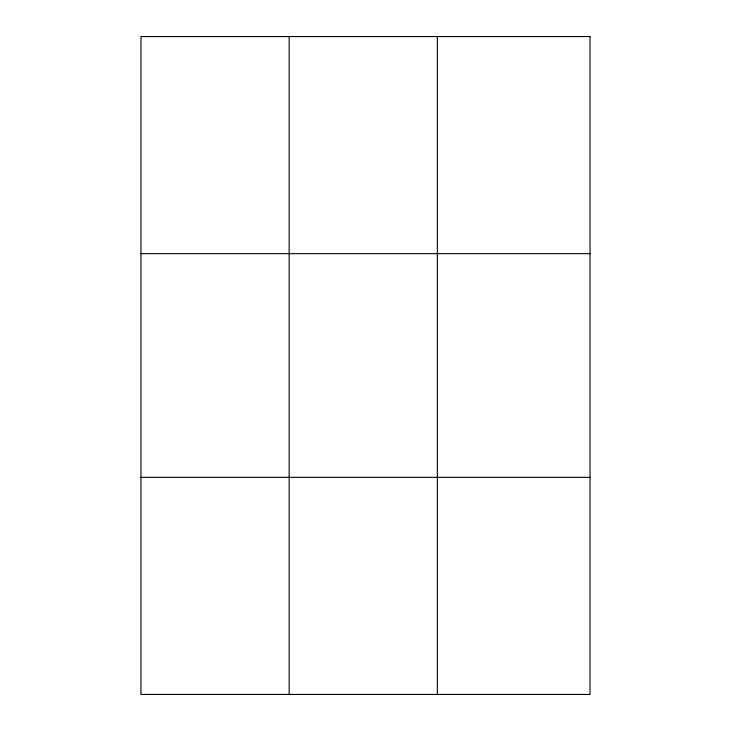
<?xml version="1.0" encoding="UTF-8"?>
<svg xmlns="http://www.w3.org/2000/svg" width="731" height="731" viewBox="0 0 731 731"><rect width="100%" height="100%" fill="white"/><g stroke="black" fill="none" stroke-linecap="round" stroke-linejoin="round"><path stroke-width="1.1" d="M289.156 694.45L289.156 36.55M437.348 694.45L437.348 36.55M140.973 253.657L590.027 253.657M140.973 477.343L590.027 477.343M590.027 36.55L590.027 694.45L140.973 694.45L140.973 36.55L590.027 36.55"/></g></svg>
